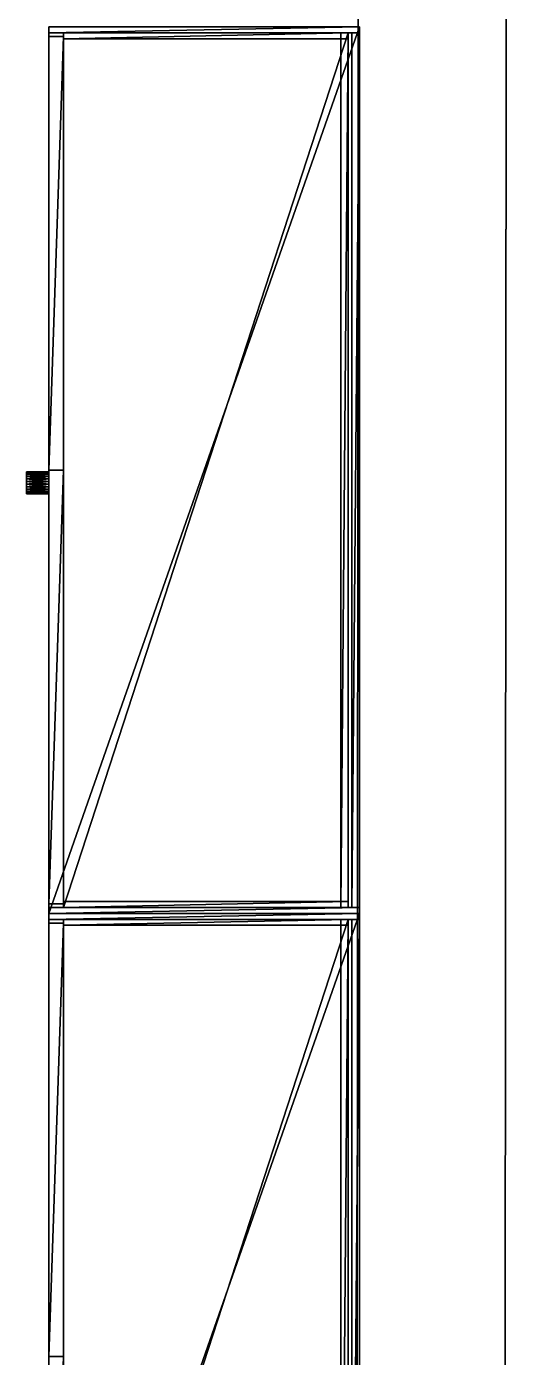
# Model space of a CAD drawing. Extents: x -15.3 to 44, y -4.2 to 20.6.
# Drawn here: x 36.667 to 37.317, y 13.384 to 15.186 of the extents above; entities that cross this region are included whole.
import ezdxf
from ezdxf.enums import TextEntityAlignment as Align

# ---------------------------------------------------------------- set-up
doc = ezdxf.new("R2010")
doc.units = 0
doc.header["$MEASUREMENT"] = 0
for name, color, linetype in [('rexp_3D-Objekte', 7, 'Continuous'), ('rexp_Raum_Besch', 7, 'Continuous'), ('rexp_Raumelemente', 7, 'Continuous')]:
    doc.layers.add(name, color=color, linetype=linetype)

# ---------------------------------------------------------------- blocks, each defined once
blk = doc.blocks.new('rexp_room_100')
at = {"layer": 'rexp_Raumelemente', "color": 251, "true_color": 0x646464}
for p, q in [((52.2941, 21.57, 3.03), (52.2879, 12.7839, 3.03)), ((52.2941, 21.57), (52.2879, 12.7839)), ((52.2879, 12.7839, 3.03), (52.2941, 21.57, 3.03)), ((52.094, 21.37), (52.088, 12.984)), ((52.088, 12.984, 2.83), (52.094, 21.37, 2.83)), ((52.088, 12.984), (52.094, 21.37)), ((52.094, 21.37, 2.83), (52.088, 12.984, 2.83))]:
    blk.add_line(p, q, dxfattribs=at)
at = {"layer": 'rexp_Raum_Besch', "flags": 10}
for tag, rotation, p in [('L_257_9_0', 0, (45.5615, 22.811)), ('L_257_8_0', 270, (50.2285, 21.9402)), ('L_257_7_0', 0.0001, (51.011, 21.67)), ('L_257_6_0', 89.959, (52.391, 17.1768)), ('L_257_10_0', 90, (40.894, 15.288)), ('L_257_5_0', 359.9733, (51.0129, 12.6845)), ('L_257_4_0', 270, (50.2375, 10.5239)), ('L_257_3_0', 359.9869, (45.5654, 7.764))]:
    blk.add_attdef(tag, text='', height=0.1, rotation=rotation, dxfattribs=at).set_placement(p, align=Align.MIDDLE_CENTER)
at = {"layer": 'rexp_Raum_Besch', "flags": 8}
blk.add_attdef('Label', (-0.3, -0.3), '', height=0.1, dxfattribs=at)

msp = doc.modelspace()

# ---------------------------------------------------------------- block references
at = {"layer": 'rexp_Raumelemente'}
msp.add_blockref('rexp_room_100', (-14.977, -3.8807), dxfattribs=at)

# ---------------------------------------------------------------- meshes
at = {"layer": 'rexp_3D-Objekte', "color": 41, "true_color": 0xffe3a3}
mesh = msp.add_polyface(dxfattribs=at)
corners = [(37.117, 15.1853, 0.06), (37.117, 13.9853), (37.117, 15.1853), (37.117, 13.9853, 0.06), (36.697, 13.9853), (36.697, 15.1853, 0.06), (36.697, 15.1853), (36.697, 13.9853, 0.06)]
mesh.append_faces([[corners[k] for k in face] for face in [(0, 1, 2, 0), (4, 5, 6, 4), (3, 4, 1, 3), (6, 0, 2, 6)]], dxfattribs={"vtx0": -1, "vtx3": -1, "color": 41})
mesh.append_faces([[corners[k] for k in face] for face in [(7, 5, 4, 7), (5, 7, 0, 5), (1, 4, 2, 1), (7, 4, 3, 7)]], dxfattribs={"vtx1": -1, "vtx3": -1, "color": 41})
mesh.append_faces([[corners[k] for k in face] for face in [(0, 3, 1, 0), (7, 3, 0, 7), (4, 6, 2, 4), (6, 5, 0, 6)]], dxfattribs={"vtx2": -1, "vtx3": -1, "color": 41})
mesh = msp.add_polyface(dxfattribs=at)
corners = [(37.117, 15.1853, 0.87), (37.117, 15.1773, 0.06), (37.117, 15.1853, 0.06), (37.117, 15.1773, 0.87), (36.697, 15.1773, 0.06), (36.697, 15.1853, 0.87), (36.697, 15.1853, 0.06), (36.697, 15.1773, 0.87)]
mesh.append_faces([[corners[k] for k in face] for face in [(0, 1, 2, 0), (4, 5, 6, 4), (3, 4, 1, 3), (6, 0, 2, 6)]], dxfattribs={"vtx0": -1, "vtx3": -1, "color": 41})
mesh.append_faces([[corners[k] for k in face] for face in [(7, 5, 4, 7), (5, 7, 0, 5), (1, 4, 2, 1), (7, 4, 3, 7)]], dxfattribs={"vtx1": -1, "vtx3": -1, "color": 41})
mesh.append_faces([[corners[k] for k in face] for face in [(0, 3, 1, 0), (7, 3, 0, 7), (4, 6, 2, 4), (6, 5, 0, 6)]], dxfattribs={"vtx2": -1, "vtx3": -1, "color": 41})
mesh = msp.add_polyface(dxfattribs=at)
corners = [(37.117, 15.1853, 0.068), (37.117, 13.9853, 0.06), (37.117, 15.1853, 0.06), (37.117, 13.9853, 0.068), (36.697, 13.9853, 0.06), (36.697, 15.1853, 0.068), (36.697, 15.1853, 0.06), (36.697, 13.9853, 0.068)]
mesh.append_faces([[corners[k] for k in face] for face in [(0, 1, 2, 0), (4, 5, 6, 4), (3, 4, 1, 3), (6, 0, 2, 6)]], dxfattribs={"vtx0": -1, "vtx3": -1, "color": 41})
mesh.append_faces([[corners[k] for k in face] for face in [(7, 5, 4, 7), (5, 7, 0, 5), (1, 4, 2, 1), (7, 4, 3, 7)]], dxfattribs={"vtx1": -1, "vtx3": -1, "color": 41})
mesh.append_faces([[corners[k] for k in face] for face in [(0, 3, 1, 0), (7, 3, 0, 7), (4, 6, 2, 4), (6, 5, 0, 6)]], dxfattribs={"vtx2": -1, "vtx3": -1, "color": 41})
mesh = msp.add_polyface(dxfattribs=at)
corners = [(37.117, 15.1853, 0.87), (37.117, 13.9853, 0.862), (37.117, 15.1853, 0.862), (37.117, 13.9853, 0.87), (36.697, 13.9853, 0.862), (36.697, 15.1853, 0.87), (36.697, 15.1853, 0.862), (36.697, 13.9853, 0.87)]
mesh.append_faces([[corners[k] for k in face] for face in [(0, 1, 2, 0), (4, 5, 6, 4), (3, 4, 1, 3), (6, 0, 2, 6)]], dxfattribs={"vtx0": -1, "vtx3": -1, "color": 41})
mesh.append_faces([[corners[k] for k in face] for face in [(7, 5, 4, 7), (5, 7, 0, 5), (1, 4, 2, 1), (7, 4, 3, 7)]], dxfattribs={"vtx1": -1, "vtx3": -1, "color": 41})
mesh.append_faces([[corners[k] for k in face] for face in [(0, 3, 1, 0), (7, 3, 0, 7), (4, 6, 2, 4), (6, 5, 0, 6)]], dxfattribs={"vtx2": -1, "vtx3": -1, "color": 41})
mesh = msp.add_polyface(dxfattribs=at)
corners = [(36.717, 15.1723, 0.857), (36.717, 14.5853, 0.073), (36.717, 15.1723, 0.073), (36.717, 14.5853, 0.857), (36.697, 14.5853, 0.073), (36.697, 15.1723, 0.857), (36.697, 15.1723, 0.073), (36.697, 14.5853, 0.857)]
mesh.append_faces([[corners[k] for k in face] for face in [(0, 1, 2, 0), (4, 5, 6, 4), (3, 4, 1, 3), (6, 0, 2, 6)]], dxfattribs={"vtx0": -1, "vtx3": -1, "color": 41})
mesh.append_faces([[corners[k] for k in face] for face in [(7, 5, 4, 7), (5, 7, 0, 5), (1, 4, 2, 1), (7, 4, 3, 7)]], dxfattribs={"vtx1": -1, "vtx3": -1, "color": 41})
mesh.append_faces([[corners[k] for k in face] for face in [(0, 3, 1, 0), (7, 3, 0, 7), (4, 6, 2, 4), (6, 5, 0, 6)]], dxfattribs={"vtx2": -1, "vtx3": -1, "color": 41})
mesh = msp.add_polyface(dxfattribs=at)
corners = [(37.102, 15.1773, 0.862), (37.102, 15.1693, 0.068), (37.102, 15.1773, 0.068), (37.102, 15.1693, 0.862), (36.717, 15.1693, 0.068), (36.717, 15.1773, 0.862), (36.717, 15.1773, 0.068), (36.717, 15.1693, 0.862)]
mesh.append_faces([[corners[k] for k in face] for face in [(0, 1, 2, 0), (4, 5, 6, 4), (3, 4, 1, 3), (6, 0, 2, 6)]], dxfattribs={"vtx0": -1, "vtx3": -1, "color": 41})
mesh.append_faces([[corners[k] for k in face] for face in [(7, 5, 4, 7), (5, 7, 0, 5), (1, 4, 2, 1), (7, 4, 3, 7)]], dxfattribs={"vtx1": -1, "vtx3": -1, "color": 41})
mesh.append_faces([[corners[k] for k in face] for face in [(0, 3, 1, 0), (7, 3, 0, 7), (4, 6, 2, 4), (6, 5, 0, 6)]], dxfattribs={"vtx2": -1, "vtx3": -1, "color": 41})
mesh = msp.add_polyface(dxfattribs=at)
corners = [(37.102, 15.1773, 0.076), (37.102, 13.9933, 0.068), (37.102, 15.1773, 0.068), (37.102, 13.9933, 0.076), (36.717, 13.9933, 0.068), (36.717, 15.1773, 0.076), (36.717, 15.1773, 0.068), (36.717, 13.9933, 0.076)]
mesh.append_faces([[corners[k] for k in face] for face in [(0, 1, 2, 0), (4, 5, 6, 4), (3, 4, 1, 3), (6, 0, 2, 6)]], dxfattribs={"vtx0": -1, "vtx3": -1, "color": 41})
mesh.append_faces([[corners[k] for k in face] for face in [(7, 5, 4, 7), (5, 7, 0, 5), (1, 4, 2, 1), (7, 4, 3, 7)]], dxfattribs={"vtx1": -1, "vtx3": -1, "color": 41})
mesh.append_faces([[corners[k] for k in face] for face in [(0, 3, 1, 0), (7, 3, 0, 7), (4, 6, 2, 4), (6, 5, 0, 6)]], dxfattribs={"vtx2": -1, "vtx3": -1, "color": 41})
mesh = msp.add_polyface(dxfattribs=at)
corners = [(37.102, 15.1773, 0.862), (37.102, 13.9933, 0.854), (37.102, 15.1773, 0.854), (37.102, 13.9933, 0.862), (36.717, 13.9933, 0.854), (36.717, 15.1773, 0.862), (36.717, 15.1773, 0.854), (36.717, 13.9933, 0.862)]
mesh.append_faces([[corners[k] for k in face] for face in [(0, 1, 2, 0), (4, 5, 6, 4), (3, 4, 1, 3), (6, 0, 2, 6)]], dxfattribs={"vtx0": -1, "vtx3": -1, "color": 41})
mesh.append_faces([[corners[k] for k in face] for face in [(7, 5, 4, 7), (5, 7, 0, 5), (1, 4, 2, 1), (7, 4, 3, 7)]], dxfattribs={"vtx1": -1, "vtx3": -1, "color": 41})
mesh.append_faces([[corners[k] for k in face] for face in [(0, 3, 1, 0), (7, 3, 0, 7), (4, 6, 2, 4), (6, 5, 0, 6)]], dxfattribs={"vtx2": -1, "vtx3": -1, "color": 41})
mesh = msp.add_polyface(dxfattribs=at)
corners = [(37.102, 15.1773, 0.862), (37.102, 13.9933, 0.068), (37.102, 15.1773, 0.068), (37.102, 13.9933, 0.862), (37.092, 13.9933, 0.068), (37.092, 15.1773, 0.862), (37.092, 15.1773, 0.068), (37.092, 13.9933, 0.862)]
mesh.append_faces([[corners[k] for k in face] for face in [(0, 1, 2, 0), (4, 5, 6, 4), (3, 4, 1, 3), (6, 0, 2, 6)]], dxfattribs={"vtx0": -1, "vtx3": -1, "color": 41})
mesh.append_faces([[corners[k] for k in face] for face in [(7, 5, 4, 7), (5, 7, 0, 5), (1, 4, 2, 1), (7, 4, 3, 7)]], dxfattribs={"vtx1": -1, "vtx3": -1, "color": 41})
mesh.append_faces([[corners[k] for k in face] for face in [(0, 3, 1, 0), (7, 3, 0, 7), (4, 6, 2, 4), (6, 5, 0, 6)]], dxfattribs={"vtx2": -1, "vtx3": -1, "color": 41})
mesh = msp.add_polyface(dxfattribs=at)
corners = [(37.117, 15.1773, 0.862), (37.117, 13.9933, 0.068), (37.117, 15.1773, 0.068), (37.117, 13.9933, 0.862), (37.107, 13.9933, 0.068), (37.107, 15.1773, 0.862), (37.107, 15.1773, 0.068), (37.107, 13.9933, 0.862)]
mesh.append_faces([[corners[k] for k in face] for face in [(0, 1, 2, 0), (4, 5, 6, 4), (3, 4, 1, 3), (6, 0, 2, 6)]], dxfattribs={"vtx0": -1, "vtx3": -1, "color": 41})
mesh.append_faces([[corners[k] for k in face] for face in [(7, 5, 4, 7), (5, 7, 0, 5), (1, 4, 2, 1), (7, 4, 3, 7)]], dxfattribs={"vtx1": -1, "vtx3": -1, "color": 41})
mesh.append_faces([[corners[k] for k in face] for face in [(0, 3, 1, 0), (7, 3, 0, 7), (4, 6, 2, 4), (6, 5, 0, 6)]], dxfattribs={"vtx2": -1, "vtx3": -1, "color": 41})
at = {"layer": 'rexp_3D-Objekte', "color": 250, "true_color": 0x2b2b2b}
mesh = msp.add_polyface(dxfattribs=at)
corners = [(36.697, 14.5538, 0.4744), (36.697, 14.5533, 0.478), (36.667, 14.5533, 0.478), (36.667, 14.5538, 0.4744), (36.697, 14.555, 0.471), (36.667, 14.555, 0.471), (36.697, 14.5571, 0.4681), (36.667, 14.5571, 0.4681), (36.697, 14.5598, 0.4657), (36.667, 14.5598, 0.4657), (36.697, 14.563, 0.464), (36.667, 14.563, 0.464), (36.697, 14.5665, 0.4631), (36.667, 14.5665, 0.4631), (36.697, 14.5701, 0.4631), (36.667, 14.5701, 0.4631), (36.697, 14.5736, 0.464), (36.667, 14.5736, 0.464), (36.697, 14.5768, 0.4657), (36.667, 14.5768, 0.4657), (36.697, 14.5795, 0.4681), (36.667, 14.5795, 0.4681), (36.697, 14.5816, 0.471), (36.667, 14.5816, 0.471), (36.697, 14.5829, 0.4744), (36.667, 14.5829, 0.4744), (36.697, 14.5833, 0.478), (36.667, 14.5833, 0.478), (36.697, 14.5829, 0.4816), (36.667, 14.5829, 0.4816), (36.697, 14.5816, 0.485), (36.667, 14.5816, 0.485), (36.697, 14.5795, 0.4879), (36.667, 14.5795, 0.4879), (36.697, 14.5768, 0.4903), (36.667, 14.5768, 0.4903), (36.697, 14.5736, 0.492), (36.667, 14.5736, 0.492), (36.697, 14.5701, 0.4929), (36.667, 14.5701, 0.4929), (36.697, 14.5665, 0.4929), (36.667, 14.5665, 0.4929), (36.697, 14.563, 0.492), (36.667, 14.563, 0.492), (36.697, 14.5598, 0.4903), (36.667, 14.5598, 0.4903), (36.697, 14.5571, 0.4879), (36.667, 14.5571, 0.4879), (36.697, 14.555, 0.485), (36.667, 14.555, 0.485), (36.697, 14.5538, 0.4816), (36.667, 14.5538, 0.4816), (36.667, 14.5683, 0.478), (36.697, 14.5683, 0.478)]
mesh.append_faces([[corners[k] for k in face] for face in [(3, 2, 52, 3), (5, 3, 52, 5), (7, 5, 52, 7), (9, 7, 52, 9), (11, 9, 52, 11), (13, 11, 52, 13), (15, 13, 52, 15), (17, 15, 52, 17), (19, 17, 52, 19), (21, 19, 52, 21), (23, 21, 52, 23), (25, 23, 52, 25), (27, 25, 52, 27), (29, 27, 52, 29), (31, 29, 52, 31), (33, 31, 52, 33), (35, 33, 52, 35), (37, 35, 52, 37), (39, 37, 52, 39), (41, 39, 52, 41), (43, 41, 52, 43), (45, 43, 52, 45), (47, 45, 52, 47), (49, 47, 52, 49), (51, 49, 52, 51), (2, 51, 52, 2), (1, 0, 53, 1), (0, 4, 53, 0), (4, 6, 53, 4), (6, 8, 53, 6), (8, 10, 53, 8), (10, 12, 53, 10), (12, 14, 53, 12), (14, 16, 53, 14), (16, 18, 53, 16), (18, 20, 53, 18), (20, 22, 53, 20), (22, 24, 53, 22), (24, 26, 53, 24), (26, 28, 53, 26), (28, 30, 53, 28), (30, 32, 53, 30), (32, 34, 53, 32), (34, 36, 53, 34), (36, 38, 53, 36), (38, 40, 53, 38), (40, 42, 53, 40), (42, 44, 53, 42), (44, 46, 53, 44), (46, 48, 53, 46), (48, 50, 53, 48), (50, 1, 53, 50)]], dxfattribs={"vtx1": -1, "vtx2": -1, "vtx3": -1, "color": 250})
mesh.append_faces([[corners[k] for k in face] for face in [(3, 0, 2, 3), (5, 4, 3, 5), (7, 6, 5, 7), (9, 8, 7, 9), (11, 10, 9, 11), (13, 12, 11, 13), (15, 14, 13, 15), (17, 16, 15, 17), (19, 18, 17, 19), (21, 20, 19, 21), (23, 22, 21, 23), (25, 24, 23, 25), (27, 26, 25, 27), (29, 28, 27, 29), (31, 30, 29, 31), (33, 32, 31, 33), (35, 34, 33, 35), (37, 36, 35, 37), (39, 38, 37, 39), (41, 40, 39, 41), (43, 42, 41, 43), (45, 44, 43, 45), (47, 46, 45, 47), (49, 48, 47, 49), (51, 50, 49, 51), (2, 1, 51, 2)]], dxfattribs={"vtx1": -1, "vtx3": -1, "color": 250})
mesh.append_faces([[corners[k] for k in face] for face in [(0, 1, 2, 0), (4, 0, 3, 4), (6, 4, 5, 6), (8, 6, 7, 8), (10, 8, 9, 10), (12, 10, 11, 12), (14, 12, 13, 14), (16, 14, 15, 16), (18, 16, 17, 18), (20, 18, 19, 20), (22, 20, 21, 22), (24, 22, 23, 24), (26, 24, 25, 26), (28, 26, 27, 28), (30, 28, 29, 30), (32, 30, 31, 32), (34, 32, 33, 34), (36, 34, 35, 36), (38, 36, 37, 38), (40, 38, 39, 40), (42, 40, 41, 42), (44, 42, 43, 44), (46, 44, 45, 46), (48, 46, 47, 48), (50, 48, 49, 50), (1, 50, 51, 1)]], dxfattribs={"vtx2": -1, "vtx3": -1, "color": 250})
at = {"layer": 'rexp_3D-Objekte', "color": 41, "true_color": 0xffe3a3}
mesh = msp.add_polyface(dxfattribs=at)
corners = [(36.717, 14.5853, 0.857), (36.717, 13.9983, 0.073), (36.717, 14.5853, 0.073), (36.717, 13.9983, 0.857), (36.697, 13.9983, 0.073), (36.697, 14.5853, 0.857), (36.697, 14.5853, 0.073), (36.697, 13.9983, 0.857)]
mesh.append_faces([[corners[k] for k in face] for face in [(0, 1, 2, 0), (4, 5, 6, 4), (3, 4, 1, 3), (6, 0, 2, 6)]], dxfattribs={"vtx0": -1, "vtx3": -1, "color": 41})
mesh.append_faces([[corners[k] for k in face] for face in [(7, 5, 4, 7), (5, 7, 0, 5), (1, 4, 2, 1), (7, 4, 3, 7)]], dxfattribs={"vtx1": -1, "vtx3": -1, "color": 41})
mesh.append_faces([[corners[k] for k in face] for face in [(0, 3, 1, 0), (7, 3, 0, 7), (4, 6, 2, 4), (6, 5, 0, 6)]], dxfattribs={"vtx2": -1, "vtx3": -1, "color": 41})
mesh = msp.add_polyface(dxfattribs=at)
corners = [(37.102, 14.0013, 0.862), (37.102, 13.9933, 0.068), (37.102, 14.0013, 0.068), (37.102, 13.9933, 0.862), (36.717, 13.9933, 0.068), (36.717, 14.0013, 0.862), (36.717, 14.0013, 0.068), (36.717, 13.9933, 0.862)]
mesh.append_faces([[corners[k] for k in face] for face in [(0, 1, 2, 0), (4, 5, 6, 4), (3, 4, 1, 3), (6, 0, 2, 6)]], dxfattribs={"vtx0": -1, "vtx3": -1, "color": 41})
mesh.append_faces([[corners[k] for k in face] for face in [(7, 5, 4, 7), (5, 7, 0, 5), (1, 4, 2, 1), (7, 4, 3, 7)]], dxfattribs={"vtx1": -1, "vtx3": -1, "color": 41})
mesh.append_faces([[corners[k] for k in face] for face in [(0, 3, 1, 0), (7, 3, 0, 7), (4, 6, 2, 4), (6, 5, 0, 6)]], dxfattribs={"vtx2": -1, "vtx3": -1, "color": 41})
mesh = msp.add_polyface(dxfattribs=at)
corners = [(37.117, 13.9933, 0.87), (37.117, 13.9853, 0.06), (37.117, 13.9933, 0.06), (37.117, 13.9853, 0.87), (36.697, 13.9853, 0.06), (36.697, 13.9933, 0.87), (36.697, 13.9933, 0.06), (36.697, 13.9853, 0.87)]
mesh.append_faces([[corners[k] for k in face] for face in [(0, 1, 2, 0), (4, 5, 6, 4), (3, 4, 1, 3), (6, 0, 2, 6)]], dxfattribs={"vtx0": -1, "vtx3": -1, "color": 41})
mesh.append_faces([[corners[k] for k in face] for face in [(7, 5, 4, 7), (5, 7, 0, 5), (1, 4, 2, 1), (7, 4, 3, 7)]], dxfattribs={"vtx1": -1, "vtx3": -1, "color": 41})
mesh.append_faces([[corners[k] for k in face] for face in [(0, 3, 1, 0), (7, 3, 0, 7), (4, 6, 2, 4), (6, 5, 0, 6)]], dxfattribs={"vtx2": -1, "vtx3": -1, "color": 41})
mesh = msp.add_polyface(dxfattribs=at)
corners = [(37.117, 13.9853, 0.06), (37.117, 12.7853), (37.117, 13.9853), (37.117, 12.7853, 0.06), (36.697, 12.7853), (36.697, 13.9853, 0.06), (36.697, 13.9853), (36.697, 12.7853, 0.06)]
mesh.append_faces([[corners[k] for k in face] for face in [(0, 1, 2, 0), (4, 5, 6, 4), (3, 4, 1, 3), (6, 0, 2, 6)]], dxfattribs={"vtx0": -1, "vtx3": -1, "color": 41})
mesh.append_faces([[corners[k] for k in face] for face in [(7, 5, 4, 7), (5, 7, 0, 5), (1, 4, 2, 1), (7, 4, 3, 7)]], dxfattribs={"vtx1": -1, "vtx3": -1, "color": 41})
mesh.append_faces([[corners[k] for k in face] for face in [(0, 3, 1, 0), (7, 3, 0, 7), (4, 6, 2, 4), (6, 5, 0, 6)]], dxfattribs={"vtx2": -1, "vtx3": -1, "color": 41})
mesh = msp.add_polyface(dxfattribs=at)
corners = [(37.117, 13.9853, 0.87), (37.117, 13.9773, 0.06), (37.117, 13.9853, 0.06), (37.117, 13.9773, 0.87), (36.697, 13.9773, 0.06), (36.697, 13.9853, 0.87), (36.697, 13.9853, 0.06), (36.697, 13.9773, 0.87)]
mesh.append_faces([[corners[k] for k in face] for face in [(0, 1, 2, 0), (4, 5, 6, 4), (3, 4, 1, 3), (6, 0, 2, 6)]], dxfattribs={"vtx0": -1, "vtx3": -1, "color": 41})
mesh.append_faces([[corners[k] for k in face] for face in [(7, 5, 4, 7), (5, 7, 0, 5), (1, 4, 2, 1), (7, 4, 3, 7)]], dxfattribs={"vtx1": -1, "vtx3": -1, "color": 41})
mesh.append_faces([[corners[k] for k in face] for face in [(0, 3, 1, 0), (7, 3, 0, 7), (4, 6, 2, 4), (6, 5, 0, 6)]], dxfattribs={"vtx2": -1, "vtx3": -1, "color": 41})
mesh = msp.add_polyface(dxfattribs=at)
corners = [(37.117, 13.9853, 0.068), (37.117, 12.7853, 0.06), (37.117, 13.9853, 0.06), (37.117, 12.7853, 0.068), (36.697, 12.7853, 0.06), (36.697, 13.9853, 0.068), (36.697, 13.9853, 0.06), (36.697, 12.7853, 0.068)]
mesh.append_faces([[corners[k] for k in face] for face in [(0, 1, 2, 0), (4, 5, 6, 4), (3, 4, 1, 3), (6, 0, 2, 6)]], dxfattribs={"vtx0": -1, "vtx3": -1, "color": 41})
mesh.append_faces([[corners[k] for k in face] for face in [(7, 5, 4, 7), (5, 7, 0, 5), (1, 4, 2, 1), (7, 4, 3, 7)]], dxfattribs={"vtx1": -1, "vtx3": -1, "color": 41})
mesh.append_faces([[corners[k] for k in face] for face in [(0, 3, 1, 0), (7, 3, 0, 7), (4, 6, 2, 4), (6, 5, 0, 6)]], dxfattribs={"vtx2": -1, "vtx3": -1, "color": 41})
mesh = msp.add_polyface(dxfattribs=at)
corners = [(37.117, 13.9853, 0.87), (37.117, 12.7853, 0.862), (37.117, 13.9853, 0.862), (37.117, 12.7853, 0.87), (36.697, 12.7853, 0.862), (36.697, 13.9853, 0.87), (36.697, 13.9853, 0.862), (36.697, 12.7853, 0.87)]
mesh.append_faces([[corners[k] for k in face] for face in [(0, 1, 2, 0), (4, 5, 6, 4), (3, 4, 1, 3), (6, 0, 2, 6)]], dxfattribs={"vtx0": -1, "vtx3": -1, "color": 41})
mesh.append_faces([[corners[k] for k in face] for face in [(7, 5, 4, 7), (5, 7, 0, 5), (1, 4, 2, 1), (7, 4, 3, 7)]], dxfattribs={"vtx1": -1, "vtx3": -1, "color": 41})
mesh.append_faces([[corners[k] for k in face] for face in [(0, 3, 1, 0), (7, 3, 0, 7), (4, 6, 2, 4), (6, 5, 0, 6)]], dxfattribs={"vtx2": -1, "vtx3": -1, "color": 41})
mesh = msp.add_polyface(dxfattribs=at)
corners = [(36.717, 13.9723, 0.857), (36.717, 13.3853, 0.073), (36.717, 13.9723, 0.073), (36.717, 13.3853, 0.857), (36.697, 13.3853, 0.073), (36.697, 13.9723, 0.857), (36.697, 13.9723, 0.073), (36.697, 13.3853, 0.857)]
mesh.append_faces([[corners[k] for k in face] for face in [(0, 1, 2, 0), (4, 5, 6, 4), (3, 4, 1, 3), (6, 0, 2, 6)]], dxfattribs={"vtx0": -1, "vtx3": -1, "color": 41})
mesh.append_faces([[corners[k] for k in face] for face in [(7, 5, 4, 7), (5, 7, 0, 5), (1, 4, 2, 1), (7, 4, 3, 7)]], dxfattribs={"vtx1": -1, "vtx3": -1, "color": 41})
mesh.append_faces([[corners[k] for k in face] for face in [(0, 3, 1, 0), (7, 3, 0, 7), (4, 6, 2, 4), (6, 5, 0, 6)]], dxfattribs={"vtx2": -1, "vtx3": -1, "color": 41})
mesh = msp.add_polyface(dxfattribs=at)
corners = [(37.102, 13.9773, 0.862), (37.102, 13.9693, 0.068), (37.102, 13.9773, 0.068), (37.102, 13.9693, 0.862), (36.717, 13.9693, 0.068), (36.717, 13.9773, 0.862), (36.717, 13.9773, 0.068), (36.717, 13.9693, 0.862)]
mesh.append_faces([[corners[k] for k in face] for face in [(0, 1, 2, 0), (4, 5, 6, 4), (3, 4, 1, 3), (6, 0, 2, 6)]], dxfattribs={"vtx0": -1, "vtx3": -1, "color": 41})
mesh.append_faces([[corners[k] for k in face] for face in [(7, 5, 4, 7), (5, 7, 0, 5), (1, 4, 2, 1), (7, 4, 3, 7)]], dxfattribs={"vtx1": -1, "vtx3": -1, "color": 41})
mesh.append_faces([[corners[k] for k in face] for face in [(0, 3, 1, 0), (7, 3, 0, 7), (4, 6, 2, 4), (6, 5, 0, 6)]], dxfattribs={"vtx2": -1, "vtx3": -1, "color": 41})
mesh = msp.add_polyface(dxfattribs=at)
corners = [(37.102, 13.9773, 0.076), (37.102, 12.7933, 0.068), (37.102, 13.9773, 0.068), (37.102, 12.7933, 0.076), (36.717, 12.7933, 0.068), (36.717, 13.9773, 0.076), (36.717, 13.9773, 0.068), (36.717, 12.7933, 0.076)]
mesh.append_faces([[corners[k] for k in face] for face in [(0, 1, 2, 0), (4, 5, 6, 4), (3, 4, 1, 3), (6, 0, 2, 6)]], dxfattribs={"vtx0": -1, "vtx3": -1, "color": 41})
mesh.append_faces([[corners[k] for k in face] for face in [(7, 5, 4, 7), (5, 7, 0, 5), (1, 4, 2, 1), (7, 4, 3, 7)]], dxfattribs={"vtx1": -1, "vtx3": -1, "color": 41})
mesh.append_faces([[corners[k] for k in face] for face in [(0, 3, 1, 0), (7, 3, 0, 7), (4, 6, 2, 4), (6, 5, 0, 6)]], dxfattribs={"vtx2": -1, "vtx3": -1, "color": 41})
mesh = msp.add_polyface(dxfattribs=at)
corners = [(37.102, 13.9773, 0.862), (37.102, 12.7933, 0.854), (37.102, 13.9773, 0.854), (37.102, 12.7933, 0.862), (36.717, 12.7933, 0.854), (36.717, 13.9773, 0.862), (36.717, 13.9773, 0.854), (36.717, 12.7933, 0.862)]
mesh.append_faces([[corners[k] for k in face] for face in [(0, 1, 2, 0), (4, 5, 6, 4), (3, 4, 1, 3), (6, 0, 2, 6)]], dxfattribs={"vtx0": -1, "vtx3": -1, "color": 41})
mesh.append_faces([[corners[k] for k in face] for face in [(7, 5, 4, 7), (5, 7, 0, 5), (1, 4, 2, 1), (7, 4, 3, 7)]], dxfattribs={"vtx1": -1, "vtx3": -1, "color": 41})
mesh.append_faces([[corners[k] for k in face] for face in [(0, 3, 1, 0), (7, 3, 0, 7), (4, 6, 2, 4), (6, 5, 0, 6)]], dxfattribs={"vtx2": -1, "vtx3": -1, "color": 41})
mesh = msp.add_polyface(dxfattribs=at)
corners = [(37.102, 13.9773, 0.862), (37.102, 12.7933, 0.068), (37.102, 13.9773, 0.068), (37.102, 12.7933, 0.862), (37.092, 12.7933, 0.068), (37.092, 13.9773, 0.862), (37.092, 13.9773, 0.068), (37.092, 12.7933, 0.862)]
mesh.append_faces([[corners[k] for k in face] for face in [(0, 1, 2, 0), (4, 5, 6, 4), (3, 4, 1, 3), (6, 0, 2, 6)]], dxfattribs={"vtx0": -1, "vtx3": -1, "color": 41})
mesh.append_faces([[corners[k] for k in face] for face in [(7, 5, 4, 7), (5, 7, 0, 5), (1, 4, 2, 1), (7, 4, 3, 7)]], dxfattribs={"vtx1": -1, "vtx3": -1, "color": 41})
mesh.append_faces([[corners[k] for k in face] for face in [(0, 3, 1, 0), (7, 3, 0, 7), (4, 6, 2, 4), (6, 5, 0, 6)]], dxfattribs={"vtx2": -1, "vtx3": -1, "color": 41})
mesh = msp.add_polyface(dxfattribs=at)
corners = [(37.117, 13.9773, 0.862), (37.117, 12.7933, 0.068), (37.117, 13.9773, 0.068), (37.117, 12.7933, 0.862), (37.107, 12.7933, 0.068), (37.107, 13.9773, 0.862), (37.107, 13.9773, 0.068), (37.107, 12.7933, 0.862)]
mesh.append_faces([[corners[k] for k in face] for face in [(0, 1, 2, 0), (4, 5, 6, 4), (3, 4, 1, 3), (6, 0, 2, 6)]], dxfattribs={"vtx0": -1, "vtx3": -1, "color": 41})
mesh.append_faces([[corners[k] for k in face] for face in [(7, 5, 4, 7), (5, 7, 0, 5), (1, 4, 2, 1), (7, 4, 3, 7)]], dxfattribs={"vtx1": -1, "vtx3": -1, "color": 41})
mesh.append_faces([[corners[k] for k in face] for face in [(0, 3, 1, 0), (7, 3, 0, 7), (4, 6, 2, 4), (6, 5, 0, 6)]], dxfattribs={"vtx2": -1, "vtx3": -1, "color": 41})
mesh = msp.add_polyface(dxfattribs=at)
corners = [(36.717, 13.3853, 0.857), (36.717, 12.7983, 0.073), (36.717, 13.3853, 0.073), (36.717, 12.7983, 0.857), (36.697, 12.7983, 0.073), (36.697, 13.3853, 0.857), (36.697, 13.3853, 0.073), (36.697, 12.7983, 0.857)]
mesh.append_faces([[corners[k] for k in face] for face in [(0, 1, 2, 0), (4, 5, 6, 4), (3, 4, 1, 3), (6, 0, 2, 6)]], dxfattribs={"vtx0": -1, "vtx3": -1, "color": 41})
mesh.append_faces([[corners[k] for k in face] for face in [(7, 5, 4, 7), (5, 7, 0, 5), (1, 4, 2, 1), (7, 4, 3, 7)]], dxfattribs={"vtx1": -1, "vtx3": -1, "color": 41})
mesh.append_faces([[corners[k] for k in face] for face in [(0, 3, 1, 0), (7, 3, 0, 7), (4, 6, 2, 4), (6, 5, 0, 6)]], dxfattribs={"vtx2": -1, "vtx3": -1, "color": 41})

doc.saveas('drawing.dxf')
